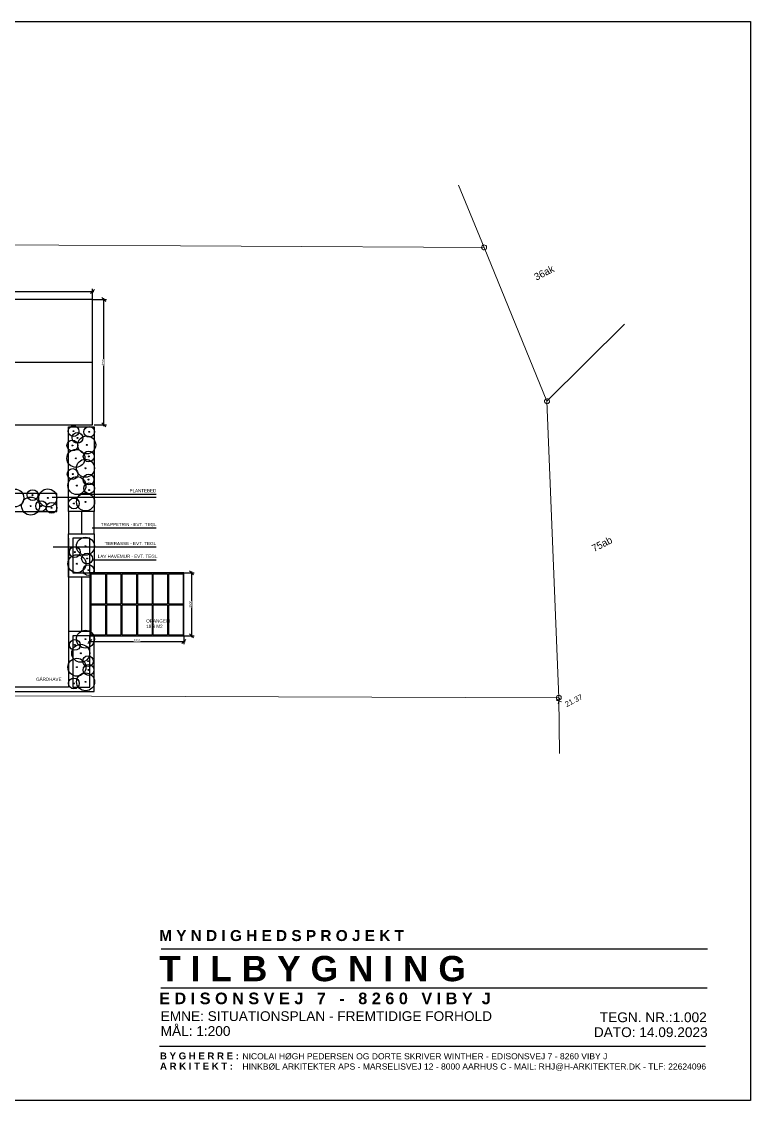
# Model space of a CAD drawing. Header units: millimetres. Extents: x -125028 to 402293, y -1165516 to -1085363.
# Drawn here: x 269437 to 309965, y -1145363 to -1085363 of the extents above; entities that cross this region are included whole.
import ezdxf
from ezdxf.enums import TextEntityAlignment as Align

# ---------------------------------------------------------------- set-up
doc = ezdxf.new("R2010")
doc.units = ezdxf.units.MM
doc.header["$LTSCALE"] = 100
for name, color, linetype, lineweight in [('A99--M-', 9, 'Continuous', 9), ('Skellinje', 7, 'Continuous', 5), ('Skelpunkt_ ikke til måleblad', 7, 'Continuous', 5)]:
    doc.layers.add(name, color=color, linetype=linetype, lineweight=lineweight)
doc.layers.add('Diverse tekst', color=1, linetype='Continuous', lineweight=5, true_color=0xff0000)
doc.layers.add('Kotepunkt', color=1, linetype='Continuous', lineweight=5, true_color=0xff0000)
doc.layers.add('Haver', color=7, linetype='Continuous', true_color=0x007f00)
for name, color, linetype in [('TEKST', 4, 'Continuous'), ('Tekst rum', 161, 'Continuous'), ('væg let', 161, 'Continuous'), ('Vægge meget let', 8, 'Continuous')]:
    doc.layers.add(name, color=color, linetype=linetype)
doc.styles.add('Calibri_1', font='calibri.ttf', dxfattribs={"height": 112.5})
doc.dimstyles.new('Diagonal_-_1_5_mm_Calibri', dxfattribs={"dimscale": 304.8, "dimtxt": 132.451698, "dimasz": 0.738189, "dimexe": 0.492126, "dimexo": 0.0625, "dimgap": 0, "dimtad": 1, "dimdec": 0, "dimzin": 0, "dimdsep": 46, "dimtxsty": 'Calibri_1', "dimblk1": 'OBLIQUE', "dimblk2": 'OBLIQUE', "dimsah": 1, "dimcen": 0.09, "dimdle": 0.246063, "dimazin": 0, "dimtfac": 1, "dimtdec": 4, "dimtix": 1, "dimtmove": 2, "dimatfit": 3, "dimfxl": 0.492126, "dimfxlon": 1, "dimtvp": 1, "dimtfill": 1, "dimtolj": 1, "dimtzin": 0, "dimarcsym": 2})

# ---------------------------------------------------------------- blocks, each defined once
blk = doc.blocks.new('_Oblique')
at = {"color": 0, "linetype": 'ByBlock', "lineweight": -2}
blk.add_line((-0.5, -0.5), (0.5, 0.5), dxfattribs=at)
blk = doc.blocks.new('*D2432')
at = {"layer": 'A99--M-', "color": 0, "lineweight": -2, "transparency": 16777216}
for p, q in [((260320, -1100368), (273456, -1100368)), ((260396, -1100806), (260396, -1100218)), ((273382, -1100806), (273382, -1100218))]:
    blk.add_line(p, q, dxfattribs=at)
at = {"layer": 'Defpoints', "color": 0, "transparency": 16777216}
for p in [(273382, -1100368), (260396, -1100825), (273382, -1100825)]:
    blk.add_point(p, dxfattribs=at)
at = {"layer": 'A99--M-', "color": 0, "lineweight": -2, "transparency": 16777216, "xscale": 224.9999999999999, "yscale": 224.9999999999999, "zscale": 224.9999999999999, "rotation": 180}
blk.add_blockref('_Oblique', (260396, -1100368), dxfattribs=at)
at = {"layer": 'A99--M-', "color": 0, "lineweight": -2, "transparency": 16777216, "xscale": 224.9999999999999, "yscale": 224.9999999999999, "zscale": 224.9999999999999}
blk.add_blockref('_Oblique', (273382, -1100368), dxfattribs=at)
at = {"layer": 'A99--M-', "color": 0, "transparency": 16777216, "insert": (266888, -1100310), "char_height": 112.5, "attachment_point": 5, "style": 'Calibri_1', "bg_fill": 3, "box_fill_scale": 1.1, "bg_fill_color": 256, "bg_fill_true_color": 13158600, "bg_fill_transparency": 0}
blk.add_mtext('\\A1;12986', dxfattribs=at)
blk = doc.blocks.new('*D2423')
at = {"layer": 'A99--M-', "color": 0, "lineweight": -2, "transparency": 16777216}
for p, q in [((273401, -1100825), (274167, -1100825)), ((274017, -1107870), (274017, -1100750)), ((273477, -1107795), (274167, -1107795))]:
    blk.add_line(p, q, dxfattribs=at)
at = {"layer": 'Defpoints', "color": 0, "transparency": 16777216}
for p in [(273382, -1100825), (274017, -1100825), (273458, -1107795)]:
    blk.add_point(p, dxfattribs=at)
at = {"layer": 'A99--M-', "color": 0, "lineweight": -2, "transparency": 16777216, "xscale": 224.9999999999999, "yscale": 224.9999999999999, "zscale": 224.9999999999999}
for p, rotation in [((274017, -1100825), 90), ((274017, -1107795), 270)]:
    blk.add_blockref('_Oblique', p, dxfattribs=dict(at, rotation=rotation))
at = {"layer": 'A99--M-', "color": 0, "transparency": 16777216, "insert": (273959, -1104310), "char_height": 112.5, "attachment_point": 5, "rotation": 90, "style": 'Calibri_1', "bg_fill": 3, "box_fill_scale": 1.1, "bg_fill_color": 256, "bg_fill_true_color": 13158600, "bg_fill_transparency": 0}
blk.add_mtext('\\A1;6970', dxfattribs=at)
blk = doc.blocks.new('*D2439')
at = {"layer": 'A99--M-', "color": 0, "lineweight": -2, "transparency": 16777216}
for p, q in [((278882, -1115946), (278882, -1119596)), ((278485, -1116021), (279032, -1116021)), ((278485, -1119521), (279032, -1119521))]:
    blk.add_line(p, q, dxfattribs=at)
at = {"layer": 'Defpoints', "color": 0, "transparency": 16777216}
for p in [(278466, -1116021), (278466, -1119521), (278882, -1119521)]:
    blk.add_point(p, dxfattribs=at)
at = {"layer": 'A99--M-', "color": 0, "lineweight": -2, "transparency": 16777216, "xscale": 224.9999999999999, "yscale": 224.9999999999999, "zscale": 224.9999999999999}
for p, rotation in [((278882, -1116021), 90), ((278882, -1119521), 270)]:
    blk.add_blockref('_Oblique', p, dxfattribs=dict(at, rotation=rotation))
at = {"layer": 'A99--M-', "color": 0, "transparency": 16777216, "insert": (278824, -1117771), "char_height": 112.5, "attachment_point": 5, "rotation": 90, "style": 'Calibri_1', "bg_fill": 3, "box_fill_scale": 1.1, "bg_fill_color": 256, "bg_fill_true_color": 13158600, "bg_fill_transparency": 0}
blk.add_mtext('\\A1;3500', dxfattribs=at)
blk = doc.blocks.new('*D2440')
at = {"layer": 'A99--M-', "color": 0, "lineweight": -2, "transparency": 16777216}
for p, q in [((273240, -1119540), (273240, -1119990)), ((278466, -1119540), (278466, -1119990)), ((273166, -1119840), (278540, -1119840))]:
    blk.add_line(p, q, dxfattribs=at)
at = {"layer": 'Defpoints', "color": 0, "transparency": 16777216}
for p in [(273240, -1119521), (278466, -1119521), (278466, -1119840)]:
    blk.add_point(p, dxfattribs=at)
at = {"layer": 'A99--M-', "color": 0, "lineweight": -2, "transparency": 16777216, "xscale": 224.9999999999999, "yscale": 224.9999999999999, "zscale": 224.9999999999999, "rotation": 180}
blk.add_blockref('_Oblique', (273240, -1119840), dxfattribs=at)
at = {"layer": 'A99--M-', "color": 0, "lineweight": -2, "transparency": 16777216, "xscale": 224.9999999999999, "yscale": 224.9999999999999, "zscale": 224.9999999999999}
blk.add_blockref('_Oblique', (278466, -1119840), dxfattribs=at)
at = {"layer": 'A99--M-', "color": 0, "transparency": 16777216, "insert": (275853, -1119782), "char_height": 112.5, "attachment_point": 5, "style": 'Calibri_1', "bg_fill": 3, "box_fill_scale": 1.1, "bg_fill_color": 256, "bg_fill_true_color": 13158600, "bg_fill_transparency": 0}
blk.add_mtext('\\A1;5225', dxfattribs=at)
blk = doc.blocks.new('1200_S1')
at = {"color": 0}
for start, end in [(90, 180), (180, 270), (0, 90), (270, 0)]:
    blk.add_arc((0, 0), 0.025, start, end, dxfattribs=at)
blk.add_attdef('TEKST', (0, 0), '', height=0.2, rotation=180, dxfattribs=at)
blk = doc.blocks.new('3000_S1')
at = {"color": 0}
for p, q in [((0.02, 0.02), (-0.02, -0.02)), ((0.02, -0.02), (-0.02, 0.02))]:
    blk.add_line(p, q, dxfattribs=at)
blk.add_attdef('KOTE', (0, 0), '', height=0.2, rotation=180, dxfattribs=at)

msp = doc.modelspace()

# ---------------------------------------------------------------- linework, layer by layer
for p, q in [((272040.5, -1114100.2), (272040.5, -1116260.8)), ((277198.9, -1136940.9), (307569.6, -1136940.9)), ((277187.2, -1139100.6), (307557.9, -1139100.6)), ((277103.3, -1142342.9), (307474, -1142342.9))]:
    msp.add_line(p, q)
msp.add_lwpolyline([(225965, -1085363), (309965, -1085363), (309965, -1145363), (225965, -1145363), (225965, -1085363)])
at = {"layer": 'Haver'}
msp.add_lwpolyline([(273480.5, -1112616), (272040.5, -1112616), (272040.5, -1107895), (273480.5, -1107895)], close=True, dxfattribs=at)
for centre, radius in [((272327, -1108142), 300), ((272327, -1108142), 25), ((273201, -1108179), 300), ((273201, -1108179), 25), ((272262, -1108942), 300), ((272545, -1108516), 300), ((272545, -1108516), 25), ((273058, -1108908), 500), ((272458, -1109654), 500), ((272262, -1108942), 25), ((273170, -1109548), 300), ((273058, -1108908), 25), ((272458, -1109654), 25), ((272987.5, -1110205.5), 500), ((273170, -1109548), 25), ((272279, -1110526), 300), ((272279, -1110526), 25), ((273163, -1110836), 300), ((272987.5, -1110205.5), 25), ((272515, -1111169), 500), ((272515, -1111169), 25), ((273195, -1111323), 300), ((273163, -1110836), 25), ((269062, -1111859), 500), ((270050, -1111697), 300), ((270050, -1111697), 25), ((270891, -1111853), 500), ((272995, -1112077), 500), ((273195, -1111416), 25), ((269942, -1112307), 500), ((269942, -1112307), 25), ((270522, -1112309), 300), ((270522, -1112309), 25), ((271105, -1112403), 300), ((270891, -1111853), 25), ((271105, -1112403), 25), ((272347, -1112165), 300), ((272347, -1112165), 25), ((272995, -1112077), 25), ((272987.5, -1114545.5), 500), ((272394, -1114866), 300), ((272987.5, -1114545.5), 25), ((272515, -1115515.9), 500), ((272394, -1114866), 25), ((273078, -1115225.9), 300), ((273078, -1115225.9), 25), ((272515, -1115515.9), 25), ((273155, -1115870.8), 300), ((273155, -1115870.8), 25), ((272987.5, -1119710.2), 500), ((272402, -1120030.8), 300), ((272729.5, -1120496.4), 500), ((272402, -1120030.8), 25), ((272987.5, -1119710.2), 25), ((272515, -1121269), 500), ((272729.5, -1120496.4), 25), ((273132, -1120936), 300), ((272515, -1121269), 25), ((273164, -1121423), 300), ((273132, -1120936), 25), ((273164, -1121423), 25), ((272347, -1122172), 300), ((272995, -1122084), 500), ((272347, -1122172), 25), ((272995, -1122084), 25)]:
    msp.add_circle(centre, radius, dxfattribs=at)
at = {"layer": 'Skellinje'}
for p, q in [((293728, -1094454, -21738), (295157.8, -1097922.5, -21738)), ((295157.8, -1097922.5, -21738), (252265.2, -1097702.9, -21738)), ((298653.3, -1106480.2, -723), (295157.8, -1097922.5, -21738)), ((298653.3, -1106480.2, -723), (302965.9, -1102189.6, -21738)), ((299311.3, -1122967.3, -21738), (298653.3, -1106480.2, -723)), ((252139.2, -1122801.7, -21738), (299311.3, -1122967.3, -21738)), ((299311.3, -1122967.3, -21738), (299345, -1126072, -21738))]:
    msp.add_line(p, q, dxfattribs=at)
at = {"layer": 'Tekst rum'}
for p, q in [((272609, -1111648), (276918, -1111648)), ((271129, -1111810), (276918, -1111810)), ((273362, -1113526.9), (276918, -1113526.9)), ((271201, -1114581.9), (276918, -1114581.9)), ((273362, -1115298.9), (276918, -1115298.9))]:
    msp.add_line(p, q, dxfattribs=at)
at = {"layer": 'Vægge meget let'}
for p, q in [((272760.5, -1112616), (272760.5, -1113860.2)), ((272280.5, -1114100.2), (272280.5, -1116020.8)), ((272040.5, -1116260.8), (272040.5, -1119280.8)), ((272760.5, -1116260.8), (272760.5, -1119280.8)), ((273290.5, -1116070.8), (273290.5, -1117745.8)), ((273290.5, -1116070.8), (274103, -1116070.8)), ((274103, -1116070.8), (274103, -1117745.8)), ((274153, -1116070.8), (274153, -1117745.8)), ((274153, -1116070.8), (274965.5, -1116070.8)), ((274965.5, -1116070.8), (274965.5, -1117745.8)), ((275015.5, -1116070.8), (275015.5, -1117745.8)), ((275015.5, -1116070.8), (275828, -1116070.8)), ((275828, -1116070.8), (275828, -1117745.8)), ((275878, -1116070.8), (275878, -1117745.8)), ((275878, -1116070.8), (276690.5, -1116070.8)), ((276690.5, -1116070.8), (276690.5, -1117745.8)), ((276740.5, -1116070.8), (276740.5, -1117745.8)), ((276740.5, -1116070.8), (277553, -1116070.8)), ((277553, -1116070.8), (277553, -1117745.8)), ((277603, -1116070.8), (277603, -1117745.8)), ((277603, -1116070.8), (278415.5, -1116070.8)), ((278415.5, -1116070.8), (278415.5, -1117745.8)), ((273290.5, -1117745.8), (274103, -1117745.8)), ((273290.5, -1117795.8), (274103, -1117795.8)), ((273290.5, -1117795.8), (273290.5, -1119470.8)), ((274103, -1117795.8), (274103, -1119470.8)), ((274153, -1117745.8), (274965.5, -1117745.8)), ((274153, -1117795.8), (274965.5, -1117795.8)), ((274153, -1117795.8), (274153, -1119470.8)), ((274965.5, -1117795.8), (274965.5, -1119470.8)), ((275015.5, -1117745.8), (275828, -1117745.8)), ((275015.5, -1117795.8), (275828, -1117795.8)), ((275015.5, -1117795.8), (275015.5, -1119470.8)), ((275828, -1117795.8), (275828, -1119470.8)), ((275878, -1117745.8), (276690.5, -1117745.8)), ((275878, -1117795.8), (276690.5, -1117795.8)), ((275878, -1117795.8), (275878, -1119470.8)), ((276690.5, -1117795.8), (276690.5, -1119470.8)), ((276740.5, -1117745.8), (277553, -1117745.8)), ((276740.5, -1117795.8), (277553, -1117795.8)), ((276740.5, -1117795.8), (276740.5, -1119470.8)), ((277553, -1117795.8), (277553, -1119470.8)), ((277603, -1117745.8), (278415.5, -1117745.8)), ((277603, -1117795.8), (278415.5, -1117795.8)), ((277603, -1117795.8), (277603, -1119470.8)), ((278415.5, -1117795.8), (278415.5, -1119470.8)), ((273290.5, -1119470.8), (274103, -1119470.8)), ((274153, -1119470.8), (274965.5, -1119470.8)), ((275015.5, -1119470.8), (275828, -1119470.8)), ((275878, -1119470.8), (276690.5, -1119470.8)), ((276740.5, -1119470.8), (277553, -1119470.8)), ((277603, -1119470.8), (278415.5, -1119470.8))]:
    msp.add_line(p, q, dxfattribs=at)
for points in [[(268640.5, -1112616), (271396.5, -1112616), (271396.5, -1111615.5), (268640.5, -1111615.5)], [(273480.5, -1112616), (272040.5, -1112616), (272040.5, -1113860.2), (273480.5, -1113860.2)], [(272280.5, -1116020.8), (273240.5, -1116020.8), (273240.5, -1114100.2), (272280.5, -1114100.2)], [(273240.5, -1119520.8), (278465.5, -1119520.8), (278465.5, -1116020.8), (273240.5, -1116020.8)], [(272280.5, -1122376), (273240.5, -1122376), (273240.5, -1119520.8), (272280.5, -1119520.8)]]:
    msp.add_lwpolyline(points, close=True, dxfattribs=at)
for points in [[(273240.5, -1116260.8), (272040.5, -1116260.8), (272040.5, -1113860.2), (273480.5, -1113860.2), (273480.5, -1116020.8)], [(273240.5, -1119280.8), (272040.5, -1119280.8), (272040.5, -1122376), (259245.5, -1122376), (259245.5, -1122616), (273480.5, -1122616), (273480.5, -1119520.8)]]:
    msp.add_lwpolyline(points, dxfattribs=at)

# ---------------------------------------------------------------- block references
at = {"layer": 'Kotepunkt', "color": 18, "true_color": 0x000000}
ref = msp.add_blockref('3000_S1', (299318.1, -1123149.2, -372), dxfattribs=dict(at, xscale=5555.555556, yscale=5555.555556, zscale=5555.555556, rotation=27.13914232933535))
ref.add_attrib('ACD_AUDIT_MISSING_TAG', '  21.37', (299546.2, -1123594.2, -372), dxfattribs={"color": 18, "true_color": 0x000000, "height": 300, "rotation": 27.139142, "width": 0.9})
at = {"layer": 'Skelpunkt_ ikke til måleblad', "xscale": 5555.555556, "yscale": 5555.555556, "zscale": 5555.555556, "rotation": 27.13914232933535}
for p in [(295157.8, -1097922.5, -21738), (298653.3, -1106480.2, -723), (299311.3, -1122967.3, -21738)]:
    msp.add_blockref('1200_S1', p, dxfattribs=at)

# ---------------------------------------------------------------- texts
at = {"layer": 'Diverse tekst', "color": 18, "true_color": 0x000000}
for s, p in [('36ak', (298488.2, -1099333.7, -21738)), ('75ab', (301710.1, -1114421.1, -21738))]:
    msp.add_text(s, height=400, rotation=27.139142, dxfattribs=at).set_placement(p, align=Align.MIDDLE_CENTER)
at = {"layer": 'TEKST', "width": 124965.682, "attachment_point": 1}
for s, insert, char_height in [('{\\fArial|b1|i0|c0|p34;M Y N D I G H E D S P R O J E K T}', (277088.5, -1135888), 611.149), ('{\\fArial|b1|i0|c0|p34;\\H1.001x;T I L B Y G N I N G}', (277088.5, -1137326.3), 1407.341), ('{\\fArial|b1|i0|c0|p34;\\H1.056x;E D I S O N S V E J   7   -   8 2 6 0   V I B Y  J \\H0.947x;  \\H1.028x; }', (277088.5, -1139366.9), 611.1494), ('{\\fArial|b0|i0|c0|p34;EMNE: SITUATIONSPLAN - FREMTIDIGE FORHOLD}', (277171.2, -1140403.9), 543.244), ('{\\fArial|b0|i0|c0|p34;TEGN. NR.:1.002} ', (301590.2, -1140467.2), 543.244), ('{\\fArial|b0|i0|c0|p34;MÅL: 1:200}', (277171.2, -1141232.7), 543.244), ('{\\fArial|b0|i0|c0|p34;DATO: 14.09.2023}', (301259, -1141296.1), 543.244)]:
    msp.add_mtext(s, dxfattribs=dict(at, insert=insert, char_height=char_height))
at = {"layer": 'Tekst rum', "char_height": 180, "attachment_point": 1}
for s, width, heights, insert in [('{\\fArial|b0|i0|c0|p34;PLANTEBED}', 3191.673, [1445], (275437.3, -1111366)), ('{\\fArial|b0|i0|c0|p34;TRAPPETRIN - EVT. TEGL}', 3191.673, [1445], (273840.3, -1113244.9)), ('{\\fArial|b0|i0|c0|p34;TERRASSE - EVT. TEGL}', 3191.673, [1445], (274057.3, -1114299.9)), ('{\\fArial|b0|i0|c0|p34;LAV HAVEMUR - EVT. TEGL}', 5472.673, [1445], (273674.3, -1115016.9)), ('{\\fArial|b0|i0|c0|p34;ORANGERI\\P18,3 M2}', 2883, [0], (276369.8, -1118606.7)), ('{\\fArial|b0|i0|c0|p34;GÅRDHAVE}', 2883, [0], (270244.8, -1121852))]:
    msp.add_mtext_dynamic_manual_height_columns(s, width=width, gutter_width=1, heights=heights, dxfattribs=dict(at, insert=insert))
at = {"layer": 'Tekst rum', "char_height": 381.9684, "width": 44220.712, "attachment_point": 1}
for s, insert in [('{\\fArial|b1|i0|c0|p34;B Y G H E R R E :^I\\fArial|b0|i0|c0|p34;\\H0.88889x;NICOLAI HØGH PEDERSEN OG DORTE SKRIVER WINTHER - EDISONSVEJ 7 - 8260 VIBY J}', (277134.1, -1142695.3)), ('{\\fArial|b1|i0|c0|p34;A R K I T E K T : }^I{\\fArial|b0|i0|c0|p34;\\H0.88889x;HINKBØL ARKITEKTER APS - MARSELISVEJ 12 - 8000 AARHUS C - MAIL: RHJ@H-ARKITEKTER.DK - TLF: 22624096}', (277134.1, -1143264.9))]:
    msp.add_mtext(s, dxfattribs=dict(at, insert=insert))

# ---------------------------------------------------------------- next in the draw order: dimensions: what is measured, and where the dimension line sits
at = {"layer": 'A99--M-'}
dim = msp.add_linear_dim(base=(273381.5, -1100368), p1=(260395.5, -1100825), p2=(273381.5, -1100825), dimstyle='Diagonal_-_1_5_mm_Calibri', override={"dimpost": '<>', "dimfxl": 1459.172368}, dxfattribs=at)
dim.commit()
dim.dimension.update_dxf_attribs({"geometry": '*D2432', "text_midpoint": (266888.5, -1100310.4)})
dim = msp.add_linear_dim(base=(278881.5, -1119520.8), p1=(278465.5, -1116020.8), p2=(278465.5, -1119520.8), angle=90, dimstyle='Diagonal_-_1_5_mm_Calibri', override={"dimpost": '<>', "dimfxl": 1459.172368}, dxfattribs=at)
dim.commit()
dim.dimension.update_dxf_attribs({"geometry": '*D2439', "text_midpoint": (278823.9, -1117770.8)})

# ---------------------------------------------------------------- next in the draw order: linework, layer by layer
at = {"layer": 'væg let'}
msp.add_lwpolyline([(267240.5, -1107795), (273381.5, -1107795), (273381.5, -1100825), (260395.5, -1100825), (260395.5, -1107795)], dxfattribs=at)

# ---------------------------------------------------------------- next in the draw order: dimensions: what is measured, and where the dimension line sits
at = {"layer": 'A99--M-'}
dim = msp.add_linear_dim(base=(278465.5, -1119840), p1=(273240.5, -1119520.8), p2=(278465.5, -1119520.8), dimstyle='Diagonal_-_1_5_mm_Calibri', override={"dimpost": '<>', "dimfxl": 1459.172368}, dxfattribs=at)
dim.commit()
dim.dimension.update_dxf_attribs({"geometry": '*D2440', "text_midpoint": (275853, -1119782.4)})

# ---------------------------------------------------------------- next in the draw order: dimensions: what is measured, and where the dimension line sits
dim = msp.add_linear_dim(base=(274017, -1100825), p1=(273457.5, -1107795), p2=(273381.5, -1100825), angle=90, dimstyle='Diagonal_-_1_5_mm_Calibri', override={"dimpost": '<>', "dimfxl": 1459.172368}, dxfattribs=at)
dim.commit()
dim.dimension.update_dxf_attribs({"geometry": '*D2423', "text_midpoint": (273959.4, -1104310)})

# ---------------------------------------------------------------- next in the draw order: linework, layer by layer
at = {"layer": 'væg let'}
msp.add_line((260395.5, -1104310), (273381.5, -1104310), dxfattribs=at)

doc.saveas('drawing.dxf')
